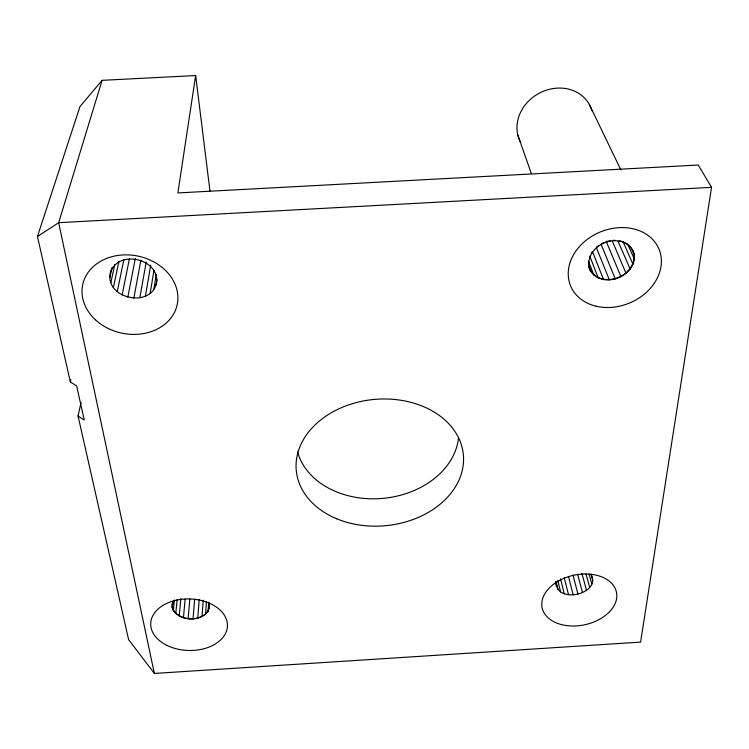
<?xml version="1.0" encoding="UTF-8"?>
<svg xmlns="http://www.w3.org/2000/svg" width="749" height="749" viewBox="0 0 749 749"><rect width="100%" height="100%" fill="white"/><g stroke="black" fill="none" stroke-linecap="round" stroke-linejoin="round"><path stroke-width="1.12" d="M156.981 279.227C155.408 310.301 101.377 299.413 110.983 270.192M209.448 605.81L208.063 611.53C199.094 622.428 177.41 621.258 172.073 607.364L173.384 600.773M174.255 600.221L172.083 604.003L173.337 610.622C181.726 622.456 206.846 622.054 209.58 606.016M208.063 611.53L208.709 602.215M205.535 614.339L206.443 601.522M202.024 616.586L203.232 600.258M197.755 618.122L199.197 599.593M193.027 618.852L194.646 599.153M188.149 618.73L189.843 599.022M183.449 617.756L185.115 599.209M179.226 615.996L180.865 598.61M175.781 613.571L177.129 599.668M173.337 610.622L174.377 600.202M172.073 607.364L172.42 603.891M156.064 284.966C162.364 259.585 118.576 248.153 110.478 272.477M78.046 416.004L84.244 420.058L76.651 385.941L70.35 381.962L37.45 236.487L79.946 106.62L102.079 80.33L195.658 75.555L177.878 192.933L698.227 165.023L711.55 187.334L640.601 642.108L154.36 673.445L128.631 639.683L78.046 416.004L81.07 402.372M153.788 289.526L156.232 274.555M150.146 293.346L153.966 270.436M145.39 296.164L150.718 265.165M139.829 297.802L146.186 262.159M133.846 298.149L140.887 260.193M127.817 297.203L135.307 258.433M122.153 294.994L129.455 258.564M117.228 291.689L123.875 259.603M113.371 287.485L118.969 261.204M110.852 282.654L114.822 264.444M109.869 277.542L112.116 267.337M70.35 381.962L70.883 379.724M591.242 272.074C603.31 287.841 631.744 277.898 634.347 259.07M556.535 581.477C554.073 604.443 601.447 594.94 591.148 574.52M102.079 80.33L58.665 222.696L154.36 673.445M591.336 253.471L592.44 251.495M596.504 247.123L599.06 245.391M37.45 236.487L58.665 222.696L711.55 187.334M601.616 243.65L603.544 242.873M607.411 241.318L610.454 240.813M613.497 240.298L615.472 240.42M619.432 240.654L623.73 242.03M625.687 242.957L627.456 244.137M629.235 245.316L631.145 247.685M208.587 602.524L209.523 605.005M589.397 104.579L620.865 169.92M631.781 248.64L634.169 253.967L634.309 258.049M627.746 244.202L633.869 258.012M623.131 241.843L632.961 264.228M618.075 241.262L630.124 269.097M612.336 241.122L626.042 273.348M606.147 241.159L620.987 276.709M601.166 244.417L615.294 278.956M596.344 247.535L609.358 279.939M589.117 267.618L590.596 271.307L588.929 266.944M592.468 251.524L603.544 279.611M589.809 256.224L598.254 277.982M588.414 261.036L593.845 275.155M632.774 250.213L634.169 253.967M517.868 135.195L531.35 173.628M591.008 574.127L592.871 580.85M589.089 574.137L591.869 584.229M586.008 573.959L589.688 587.431M581.945 573.406L586.476 590.259M577.704 574.53L582.479 592.525M572.957 574.932L577.938 594.069M568.557 576.786L573.172 594.8M564.212 577.648L568.5 594.669M560.552 578.93L564.212 593.676M557.836 580.55L560.617 591.897M556.02 581.505L557.949 589.435M555.299 581.936L556.395 586.467M209.43 608.347L209.055 604.134M195.658 75.555L210.038 191.566M588.433 261.626L588.742 266.7M458.5 437.931A81.641 62.766 -5.4 0 1 382.355 498.422A81.641 62.766 -5.4 0 1 297.54 451.862M520.695 142.441A39.22 34.145 -29.2 0 1 542.098 91.818A39.22 34.145 -29.2 0 1 591.953 110.843M336.788 518.804A83.916 63.384 -5.4 0 0 463.556 460.195A83.916 63.384 -5.4 0 0 339.091 408.72A83.916 63.384 -5.4 0 0 336.788 518.804M596.11 306.201A47.87 38.414 -22.7 0 0 661.114 256.991A47.87 38.414 -22.7 0 0 587.207 239.437A47.87 38.414 -22.7 0 0 596.11 306.201M557.612 623.402A37.974 25.363 -11.8 0 0 616.67 598.105A37.974 25.363 -11.8 0 0 563.623 578.462A37.974 25.363 -11.8 0 0 557.612 623.402M95.432 319.786A48.292 39.36 11.8 0 0 176.043 308.719A48.292 39.36 11.8 0 0 118.398 255.372A48.292 39.36 11.8 0 0 95.432 319.786M166.999 645.413A38.377 25.766 1.8 0 0 227.293 627.709A38.377 25.766 1.8 0 0 172.944 601.054A38.377 25.766 1.8 0 0 166.999 645.413M602.645 278.965A23.153 18.669 -22.9 0 0 633.766 254.791A23.153 18.669 -22.9 0 0 597.814 246.636A23.153 18.669 -22.9 0 0 602.645 278.965"/></g></svg>
